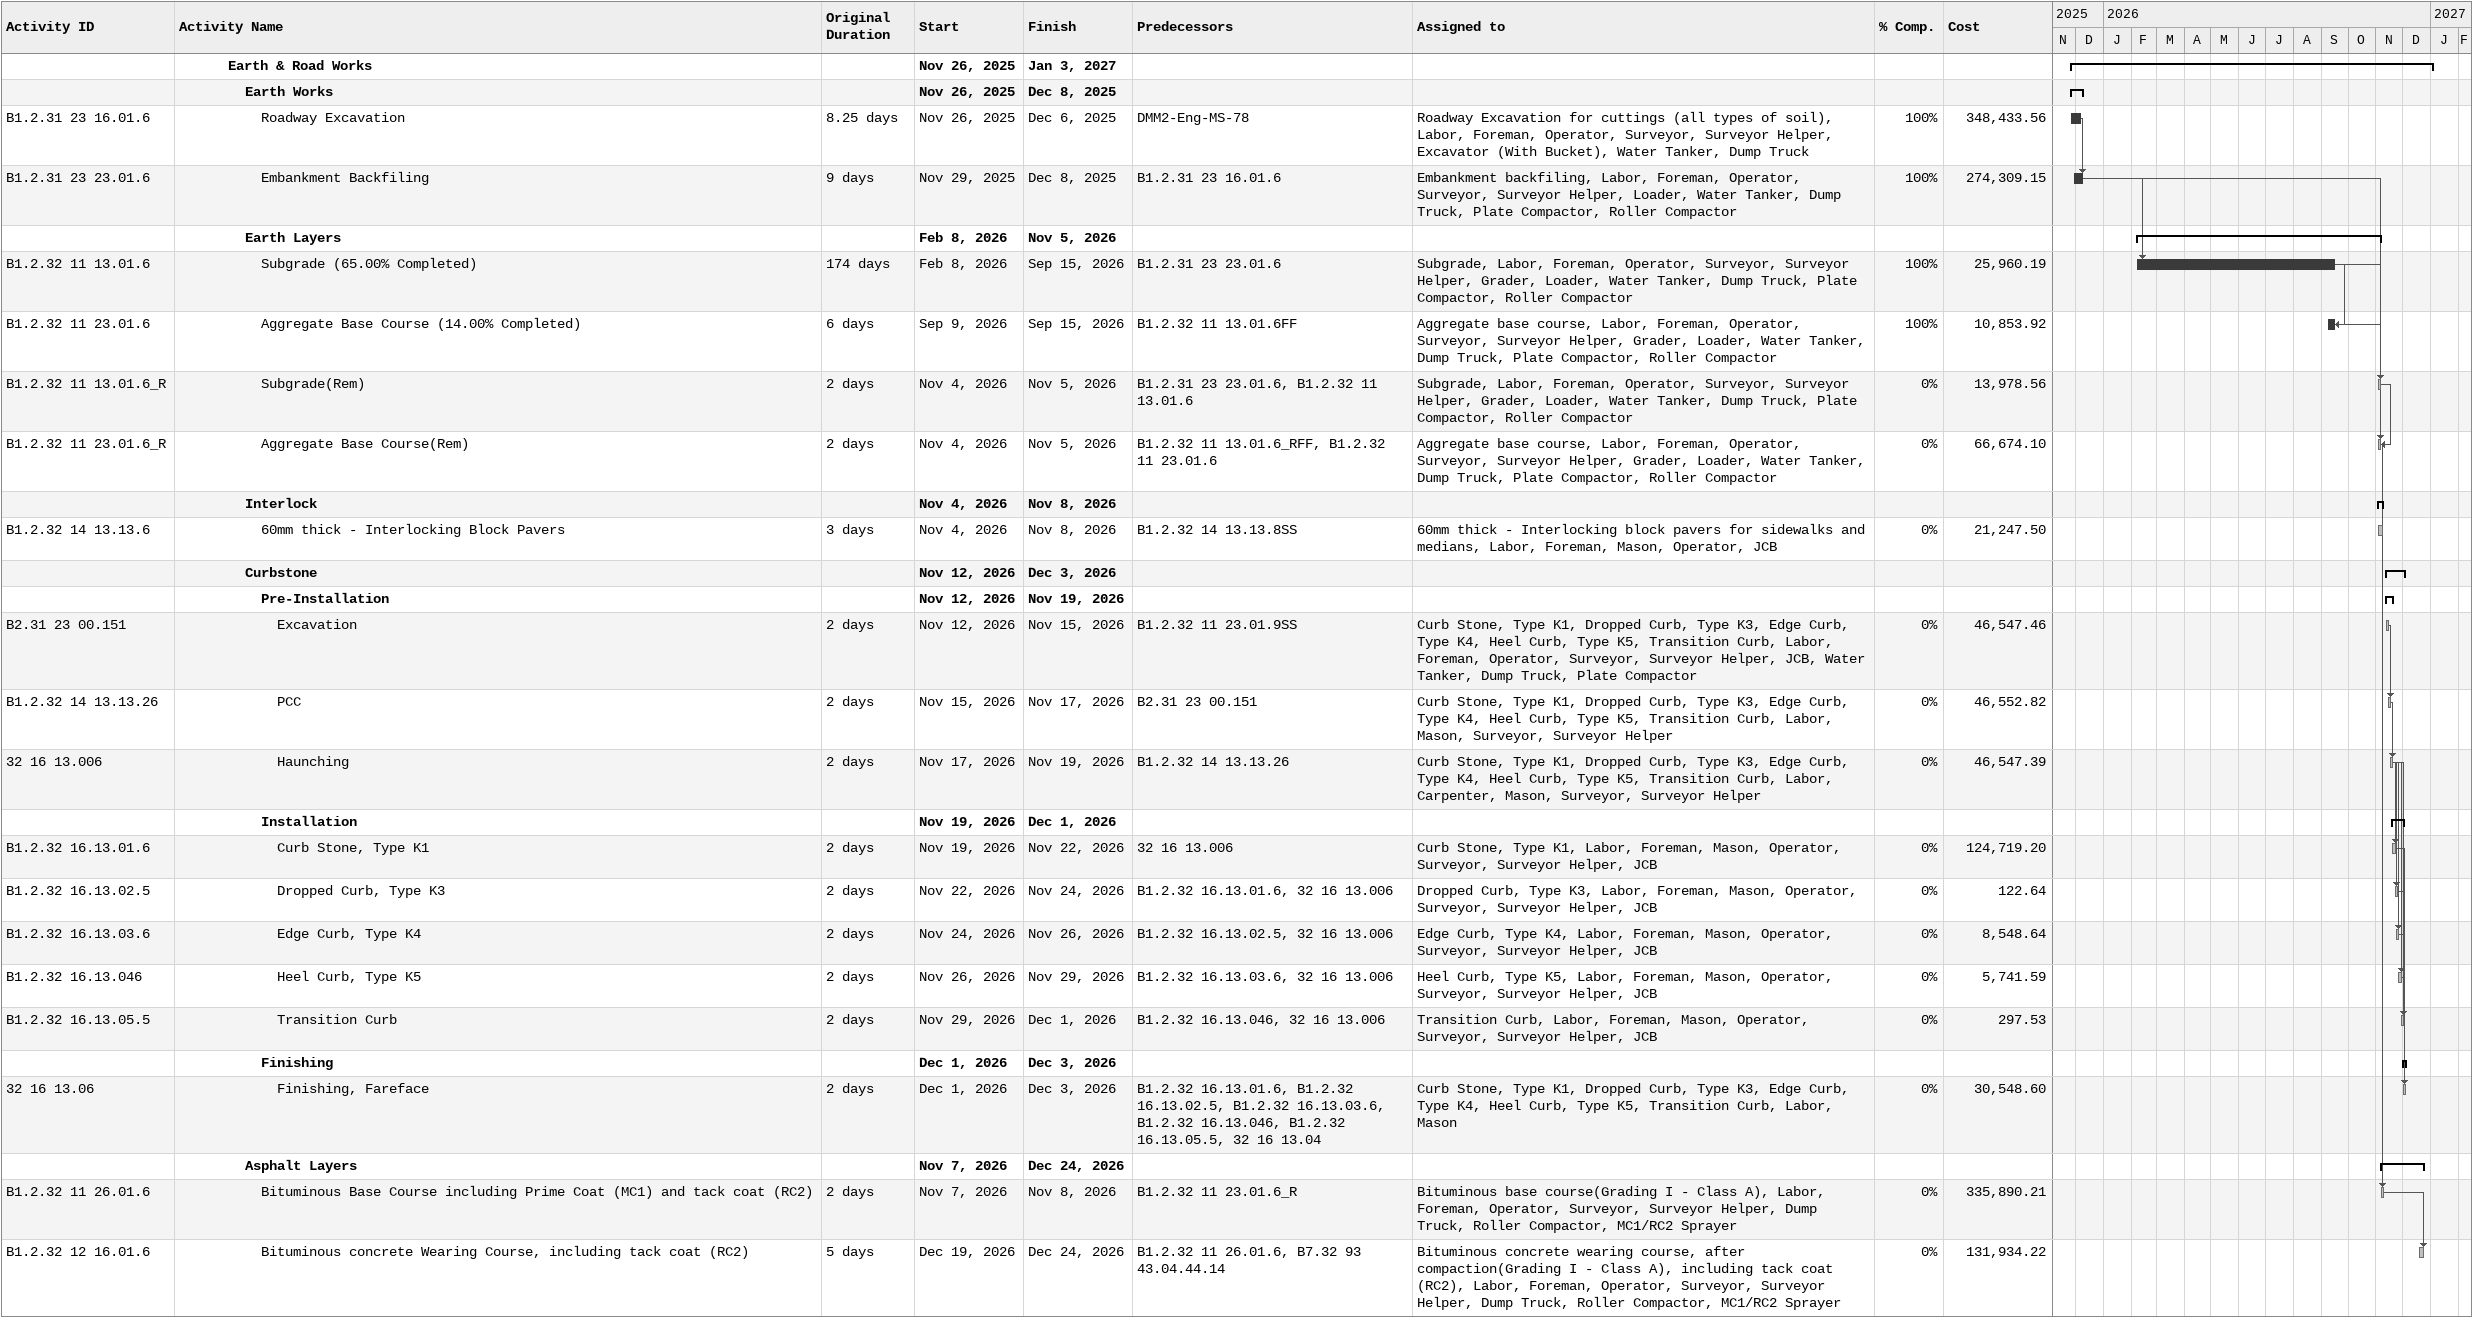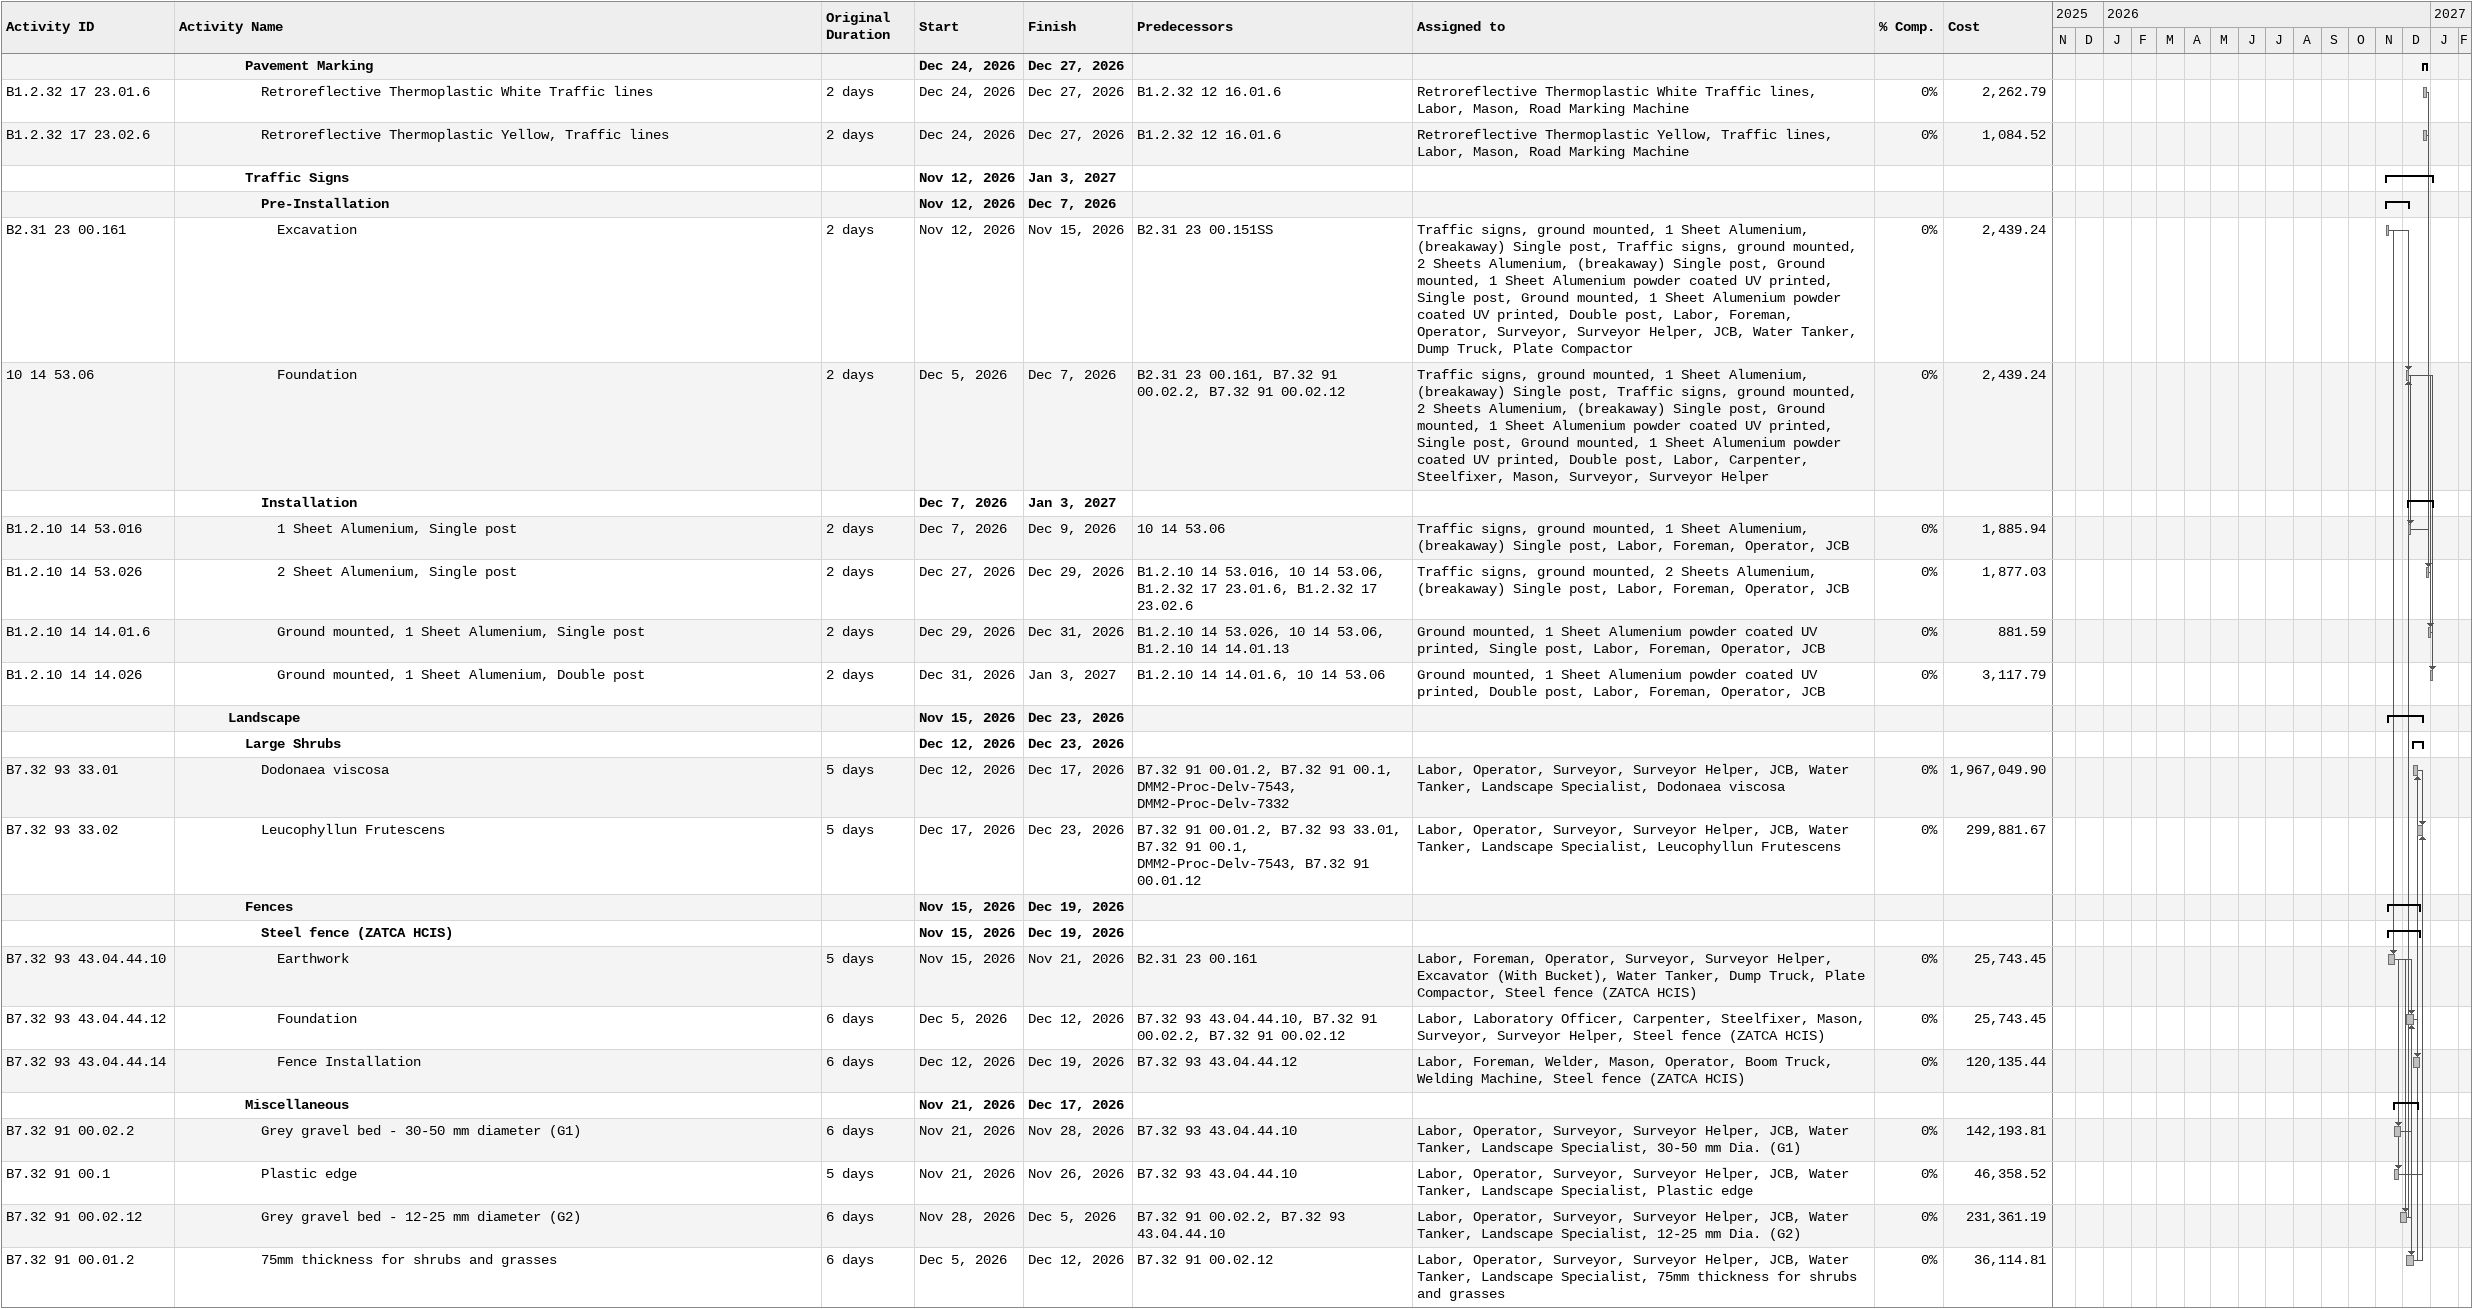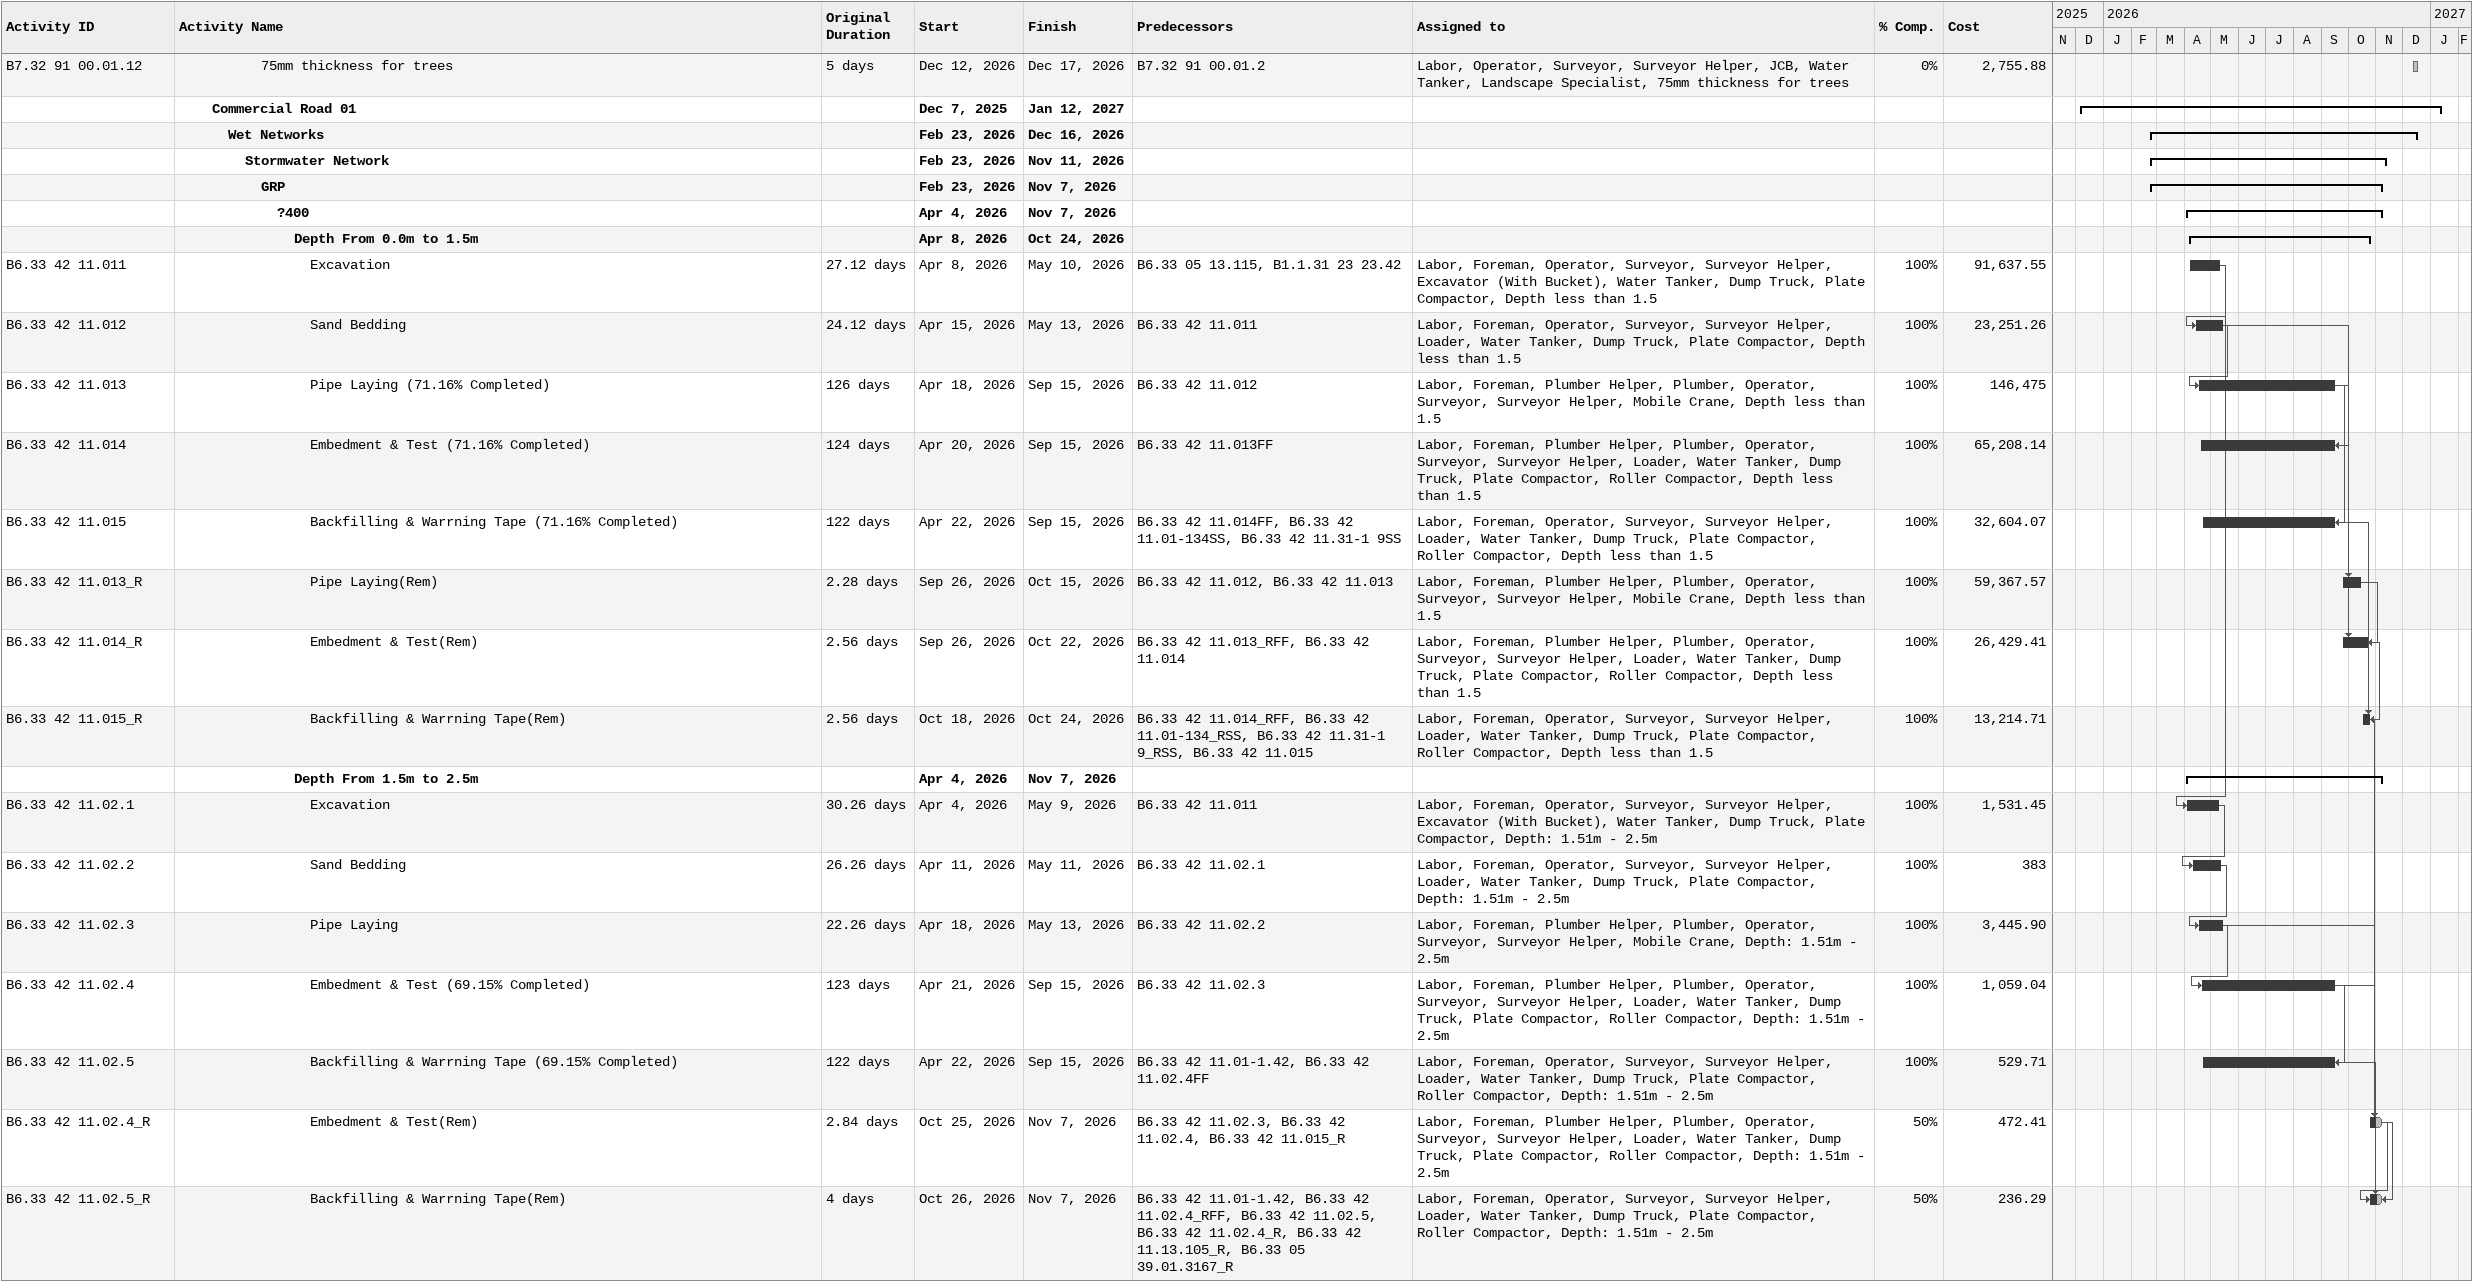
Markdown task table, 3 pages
| ID | Level | Task | Original duration | Start | Finish | Predecessors | Resources | % complete | Cost |
|---|---|---|---|---|---|---|---|---|---|
|  | 4 | **Earth & Road Works** |  | 2025-11-26 | 2027-01-03 |  |  |  |  |
|  | 5 | **Earth Works** |  | 2025-11-26 | 2025-12-08 |  |  |  |  |
| B1.2.31 23 16.01.6 | 6 | Roadway Excavation | 8.25d | 2025-11-26 | 2025-12-06 | DMM2-Eng-MS-78 | Roadway Excavation for cuttings (all types of soil), Labor, Foreman, Operator, Surveyor, Surveyor Helper, Excavator (With Bucket), Water Tanker, Dump Truck | 100 | 348433.56 |
| B1.2.31 23 23.01.6 | 6 | Embankment Backfiling | 9d | 2025-11-29 | 2025-12-08 | B1.2.31 23 16.01.6 | Embankment backfiling, Labor, Foreman, Operator, Surveyor, Surveyor Helper, Loader, Water Tanker, Dump Truck, Plate Compactor, Roller Compactor | 100 | 274309.15 |
|  | 5 | **Earth Layers** |  | 2026-02-08 | 2026-11-05 |  |  |  |  |
| B1.2.32 11 13.01.6 | 6 | Subgrade (65.00% Completed) | 174d | 2026-02-08 | 2026-09-15 | B1.2.31 23 23.01.6 | Subgrade, Labor, Foreman, Operator, Surveyor, Surveyor Helper, Grader, Loader, Water Tanker, Dump Truck, Plate Compactor, Roller Compactor | 100 | 25960.19 |
| B1.2.32 11 23.01.6 | 6 | Aggregate Base Course (14.00% Completed) | 6d | 2026-09-09 | 2026-09-15 | B1.2.32 11 13.01.6FF | Aggregate base course, Labor, Foreman, Operator, Surveyor, Surveyor Helper, Grader, Loader, Water Tanker, Dump Truck, Plate Compactor, Roller Compactor | 100 | 10853.92 |
| B1.2.32 11 13.01.6_R | 6 | Subgrade(Rem) | 2d | 2026-11-04 | 2026-11-05 | B1.2.31 23 23.01.6, B1.2.32 11 13.01.6 | Subgrade, Labor, Foreman, Operator, Surveyor, Surveyor Helper, Grader, Loader, Water Tanker, Dump Truck, Plate Compactor, Roller Compactor | 0 | 13978.56 |
| B1.2.32 11 23.01.6_R | 6 | Aggregate Base Course(Rem) | 2d | 2026-11-04 | 2026-11-05 | B1.2.32 11 13.01.6_RFF, B1.2.32 11 23.01.6 | Aggregate base course, Labor, Foreman, Operator, Surveyor, Surveyor Helper, Grader, Loader, Water Tanker, Dump Truck, Plate Compactor, Roller Compactor | 0 | 66674.10 |
|  | 5 | **Interlock** |  | 2026-11-04 | 2026-11-08 |  |  |  |  |
| B1.2.32 14 13.13.6 | 6 | 60mm thick - Interlocking Block Pavers | 3d | 2026-11-04 | 2026-11-08 | B1.2.32 14 13.13.8SS | 60mm thick - Interlocking block pavers for sidewalks and medians, Labor, Foreman, Mason, Operator, JCB | 0 | 21247.50 |
|  | 5 | **Curbstone** |  | 2026-11-12 | 2026-12-03 |  |  |  |  |
|  | 6 | **Pre-Installation** |  | 2026-11-12 | 2026-11-19 |  |  |  |  |
| B2.31 23 00.151 | 7 | Excavation | 2d | 2026-11-12 | 2026-11-15 | B1.2.32 11 23.01.9SS | Curb Stone, Type K1, Dropped Curb, Type K3, Edge Curb, Type K4, Heel Curb, Type K5, Transition Curb, Labor, Foreman, Operator, Surveyor, Surveyor Helper, JCB, Water Tanker, Dump Truck, Plate Compactor | 0 | 46547.46 |
| B1.2.32 14 13.13.26 | 7 | PCC | 2d | 2026-11-15 | 2026-11-17 | B2.31 23 00.151 | Curb Stone, Type K1, Dropped Curb, Type K3, Edge Curb, Type K4, Heel Curb, Type K5, Transition Curb, Labor, Mason, Surveyor, Surveyor Helper | 0 | 46552.82 |
| 32 16 13.006 | 7 | Haunching | 2d | 2026-11-17 | 2026-11-19 | B1.2.32 14 13.13.26 | Curb Stone, Type K1, Dropped Curb, Type K3, Edge Curb, Type K4, Heel Curb, Type K5, Transition Curb, Labor, Carpenter, Mason, Surveyor, Surveyor Helper | 0 | 46547.39 |
|  | 6 | **Installation** |  | 2026-11-19 | 2026-12-01 |  |  |  |  |
| B1.2.32 16.13.01.6 | 7 | Curb Stone, Type K1 | 2d | 2026-11-19 | 2026-11-22 | 32 16 13.006 | Curb Stone, Type K1, Labor, Foreman, Mason, Operator, Surveyor, Surveyor Helper, JCB | 0 | 124719.20 |
| B1.2.32 16.13.02.5 | 7 | Dropped Curb, Type K3 | 2d | 2026-11-22 | 2026-11-24 | B1.2.32 16.13.01.6, 32 16 13.006 | Dropped Curb, Type K3, Labor, Foreman, Mason, Operator, Surveyor, Surveyor Helper, JCB | 0 | 122.64 |
| B1.2.32 16.13.03.6 | 7 | Edge Curb, Type K4 | 2d | 2026-11-24 | 2026-11-26 | B1.2.32 16.13.02.5, 32 16 13.006 | Edge Curb, Type K4, Labor, Foreman, Mason, Operator, Surveyor, Surveyor Helper, JCB | 0 | 8548.64 |
| B1.2.32 16.13.046 | 7 | Heel Curb, Type K5 | 2d | 2026-11-26 | 2026-11-29 | B1.2.32 16.13.03.6, 32 16 13.006 | Heel Curb, Type K5, Labor, Foreman, Mason, Operator, Surveyor, Surveyor Helper, JCB | 0 | 5741.59 |
| B1.2.32 16.13.05.5 | 7 | Transition Curb | 2d | 2026-11-29 | 2026-12-01 | B1.2.32 16.13.046, 32 16 13.006 | Transition Curb, Labor, Foreman, Mason, Operator, Surveyor, Surveyor Helper, JCB | 0 | 297.53 |
|  | 6 | **Finishing** |  | 2026-12-01 | 2026-12-03 |  |  |  |  |
| 32 16 13.06 | 7 | Finishing, Fareface | 2d | 2026-12-01 | 2026-12-03 | B1.2.32 16.13.01.6, B1.2.32 16.13.02.5, B1.2.32 16.13.03.6, B1.2.32 16.13.046, B1.2.32 16.13.05.5, 32 16 13.04 | Curb Stone, Type K1, Dropped Curb, Type K3, Edge Curb, Type K4, Heel Curb, Type K5, Transition Curb, Labor, Mason | 0 | 30548.60 |
|  | 5 | **Asphalt Layers** |  | 2026-11-07 | 2026-12-24 |  |  |  |  |
| B1.2.32 11 26.01.6 | 6 | Bituminous Base Course including Prime Coat (MC1) and tack coat (RC2) | 2d | 2026-11-07 | 2026-11-08 | B1.2.32 11 23.01.6_R | Bituminous base course(Grading I - Class A), Labor, Foreman, Operator, Surveyor, Surveyor Helper, Dump Truck, Roller Compactor, MC1/RC2 Sprayer | 0 | 335890.21 |
| B1.2.32 12 16.01.6 | 6 | Bituminous concrete Wearing Course, including tack coat (RC2) | 5d | 2026-12-19 | 2026-12-24 | B1.2.32 11 26.01.6, B7.32 93 43.04.44.14 | Bituminous concrete wearing course, after compaction(Grading I - Class A), including tack coat (RC2), Labor, Foreman, Operator, Surveyor, Surveyor Helper, Dump Truck, Roller Compactor, MC1/RC2 Sprayer | 0 | 131934.22 |
|  | 5 | **Pavement Marking** |  | 2026-12-24 | 2026-12-27 |  |  |  |  |
| B1.2.32 17 23.01.6 | 6 | Retroreflective Thermoplastic White Traffic lines | 2d | 2026-12-24 | 2026-12-27 | B1.2.32 12 16.01.6 | Retroreflective Thermoplastic White Traffic lines, Labor, Mason, Road Marking Machine | 0 | 2262.79 |
| B1.2.32 17 23.02.6 | 6 | Retroreflective Thermoplastic Yellow, Traffic lines | 2d | 2026-12-24 | 2026-12-27 | B1.2.32 12 16.01.6 | Retroreflective Thermoplastic Yellow, Traffic lines, Labor, Mason, Road Marking Machine | 0 | 1084.52 |
|  | 5 | **Traffic Signs** |  | 2026-11-12 | 2027-01-03 |  |  |  |  |
|  | 6 | **Pre-Installation** |  | 2026-11-12 | 2026-12-07 |  |  |  |  |
| B2.31 23 00.161 | 7 | Excavation | 2d | 2026-11-12 | 2026-11-15 | B2.31 23 00.151SS | Traffic signs, ground mounted, 1 Sheet Alumenium, (breakaway) Single post, Traffic signs, ground mounted, 2 Sheets Alumenium, (breakaway) Single post, Ground mounted, 1 Sheet Alumenium powder coated UV printed, Single post, Ground mounted, 1 Sheet Alumenium powder coated UV printed, Double post, Labor, Foreman, Operator, Surveyor, Surveyor Helper, JCB, Water Tanker, Dump Truck, Plate Compactor | 0 | 2439.24 |
| 10 14 53.06 | 7 | Foundation | 2d | 2026-12-05 | 2026-12-07 | B2.31 23 00.161, B7.32 91 00.02.2, B7.32 91 00.02.12 | Traffic signs, ground mounted, 1 Sheet Alumenium, (breakaway) Single post, Traffic signs, ground mounted, 2 Sheets Alumenium, (breakaway) Single post, Ground mounted, 1 Sheet Alumenium powder coated UV printed, Single post, Ground mounted, 1 Sheet Alumenium powder coated UV printed, Double post, Labor, Carpenter, Steelfixer, Mason, Surveyor, Surveyor Helper | 0 | 2439.24 |
|  | 6 | **Installation** |  | 2026-12-07 | 2027-01-03 |  |  |  |  |
| B1.2.10 14 53.016 | 7 | 1 Sheet Alumenium, Single post | 2d | 2026-12-07 | 2026-12-09 | 10 14 53.06 | Traffic signs, ground mounted, 1 Sheet Alumenium, (breakaway) Single post, Labor, Foreman, Operator, JCB | 0 | 1885.94 |
| B1.2.10 14 53.026 | 7 | 2 Sheet Alumenium, Single post | 2d | 2026-12-27 | 2026-12-29 | B1.2.10 14 53.016, 10 14 53.06, B1.2.32 17 23.01.6, B1.2.32 17 23.02.6 | Traffic signs, ground mounted, 2 Sheets Alumenium, (breakaway) Single post, Labor, Foreman, Operator, JCB | 0 | 1877.03 |
| B1.2.10 14 14.01.6 | 7 | Ground mounted, 1 Sheet Alumenium, Single post | 2d | 2026-12-29 | 2026-12-31 | B1.2.10 14 53.026, 10 14 53.06, B1.2.10 14 14.01.13 | Ground mounted, 1 Sheet Alumenium powder coated UV printed, Single post, Labor, Foreman, Operator, JCB | 0 | 881.59 |
| B1.2.10 14 14.026 | 7 | Ground mounted, 1 Sheet Alumenium, Double post | 2d | 2026-12-31 | 2027-01-03 | B1.2.10 14 14.01.6, 10 14 53.06 | Ground mounted, 1 Sheet Alumenium powder coated UV printed, Double post, Labor, Foreman, Operator, JCB | 0 | 3117.79 |
|  | 4 | **Landscape** |  | 2026-11-15 | 2026-12-23 |  |  |  |  |
|  | 5 | **Large Shrubs** |  | 2026-12-12 | 2026-12-23 |  |  |  |  |
| B7.32 93 33.01 | 6 | Dodonaea viscosa | 5d | 2026-12-12 | 2026-12-17 | B7.32 91 00.01.2, B7.32 91 00.1, DMM2-Proc-Delv-7543, DMM2-Proc-Delv-7332 | Labor, Operator, Surveyor, Surveyor Helper, JCB, Water Tanker, Landscape Specialist, Dodonaea viscosa | 0 | 1967049.90 |
| B7.32 93 33.02 | 6 | Leucophyllun Frutescens | 5d | 2026-12-17 | 2026-12-23 | B7.32 91 00.01.2, B7.32 93 33.01, B7.32 91 00.1, DMM2-Proc-Delv-7543, B7.32 91 00.01.12 | Labor, Operator, Surveyor, Surveyor Helper, JCB, Water Tanker, Landscape Specialist, Leucophyllun Frutescens | 0 | 299881.67 |
|  | 5 | **Fences** |  | 2026-11-15 | 2026-12-19 |  |  |  |  |
|  | 6 | **Steel fence (ZATCA HCIS)** |  | 2026-11-15 | 2026-12-19 |  |  |  |  |
| B7.32 93 43.04.44.10 | 7 | Earthwork | 5d | 2026-11-15 | 2026-11-21 | B2.31 23 00.161 | Labor, Foreman, Operator, Surveyor, Surveyor Helper, Excavator (With Bucket), Water Tanker, Dump Truck, Plate Compactor, Steel fence (ZATCA HCIS) | 0 | 25743.45 |
| B7.32 93 43.04.44.12 | 7 | Foundation | 6d | 2026-12-05 | 2026-12-12 | B7.32 93 43.04.44.10, B7.32 91 00.02.2, B7.32 91 00.02.12 | Labor, Laboratory Officer, Carpenter, Steelfixer, Mason, Surveyor, Surveyor Helper, Steel fence (ZATCA HCIS) | 0 | 25743.45 |
| B7.32 93 43.04.44.14 | 7 | Fence Installation | 6d | 2026-12-12 | 2026-12-19 | B7.32 93 43.04.44.12 | Labor, Foreman, Welder, Mason, Operator, Boom Truck, Welding Machine, Steel fence (ZATCA HCIS) | 0 | 120135.44 |
|  | 5 | **Miscellaneous** |  | 2026-11-21 | 2026-12-17 |  |  |  |  |
| B7.32 91 00.02.2 | 6 | Grey gravel bed - 30-50 mm diameter (G1) | 6d | 2026-11-21 | 2026-11-28 | B7.32 93 43.04.44.10 | Labor, Operator, Surveyor, Surveyor Helper, JCB, Water Tanker, Landscape Specialist, 30-50 mm Dia. (G1) | 0 | 142193.81 |
| B7.32 91 00.1 | 6 | Plastic edge | 5d | 2026-11-21 | 2026-11-26 | B7.32 93 43.04.44.10 | Labor, Operator, Surveyor, Surveyor Helper, JCB, Water Tanker, Landscape Specialist, Plastic edge | 0 | 46358.52 |
| B7.32 91 00.02.12 | 6 | Grey gravel bed - 12-25 mm diameter (G2) | 6d | 2026-11-28 | 2026-12-05 | B7.32 91 00.02.2, B7.32 93 43.04.44.10 | Labor, Operator, Surveyor, Surveyor Helper, JCB, Water Tanker, Landscape Specialist, 12-25 mm Dia. (G2) | 0 | 231361.19 |
| B7.32 91 00.01.2 | 6 | 75mm thickness for shrubs and grasses | 6d | 2026-12-05 | 2026-12-12 | B7.32 91 00.02.12 | Labor, Operator, Surveyor, Surveyor Helper, JCB, Water Tanker, Landscape Specialist, 75mm thickness for shrubs and grasses | 0 | 36114.81 |
| B7.32 91 00.01.12 | 6 | 75mm thickness for trees | 5d | 2026-12-12 | 2026-12-17 | B7.32 91 00.01.2 | Labor, Operator, Surveyor, Surveyor Helper, JCB, Water Tanker, Landscape Specialist, 75mm thickness for trees | 0 | 2755.88 |
|  | 3 | **Commercial Road 01** |  | 2025-12-07 | 2027-01-12 |  |  |  |  |
|  | 4 | **Wet Networks** |  | 2026-02-23 | 2026-12-16 |  |  |  |  |
|  | 5 | **Stormwater Network** |  | 2026-02-23 | 2026-11-11 |  |  |  |  |
|  | 6 | **GRP** |  | 2026-02-23 | 2026-11-07 |  |  |  |  |
|  | 7 | **?400** |  | 2026-04-04 | 2026-11-07 |  |  |  |  |
|  | 8 | **Depth From 0.0m to 1.5m** |  | 2026-04-08 | 2026-10-24 |  |  |  |  |
| B6.33 42 11.011 | 9 | Excavation | 27.12d | 2026-04-08 | 2026-05-10 | B6.33 05 13.115, B1.1.31 23 23.42 | Labor, Foreman, Operator, Surveyor, Surveyor Helper, Excavator (With Bucket), Water Tanker, Dump Truck, Plate Compactor, Depth less than 1.5 | 100 | 91637.55 |
| B6.33 42 11.012 | 9 | Sand Bedding | 24.12d | 2026-04-15 | 2026-05-13 | B6.33 42 11.011 | Labor, Foreman, Operator, Surveyor, Surveyor Helper, Loader, Water Tanker, Dump Truck, Plate Compactor, Depth less than 1.5 | 100 | 23251.26 |
| B6.33 42 11.013 | 9 | Pipe Laying (71.16% Completed) | 126d | 2026-04-18 | 2026-09-15 | B6.33 42 11.012 | Labor, Foreman, Plumber Helper, Plumber, Operator, Surveyor, Surveyor Helper, Mobile Crane, Depth less than 1.5 | 100 | 146475 |
| B6.33 42 11.014 | 9 | Embedment & Test (71.16% Completed) | 124d | 2026-04-20 | 2026-09-15 | B6.33 42 11.013FF | Labor, Foreman, Plumber Helper, Plumber, Operator, Surveyor, Surveyor Helper, Loader, Water Tanker, Dump Truck, Plate Compactor, Roller Compactor, Depth less than 1.5 | 100 | 65208.14 |
| B6.33 42 11.015 | 9 | Backfilling & Warrning Tape (71.16% Completed) | 122d | 2026-04-22 | 2026-09-15 | B6.33 42 11.014FF, B6.33 42 11.01-134SS, B6.33 42 11.31-1 9SS | Labor, Foreman, Operator, Surveyor, Surveyor Helper, Loader, Water Tanker, Dump Truck, Plate Compactor, Roller Compactor, Depth less than 1.5 | 100 | 32604.07 |
| B6.33 42 11.013_R | 9 | Pipe Laying(Rem) | 2.28d | 2026-09-26 | 2026-10-15 | B6.33 42 11.012, B6.33 42 11.013 | Labor, Foreman, Plumber Helper, Plumber, Operator, Surveyor, Surveyor Helper, Mobile Crane, Depth less than 1.5 | 100 | 59367.57 |
| B6.33 42 11.014_R | 9 | Embedment & Test(Rem) | 2.56d | 2026-09-26 | 2026-10-22 | B6.33 42 11.013_RFF, B6.33 42 11.014 | Labor, Foreman, Plumber Helper, Plumber, Operator, Surveyor, Surveyor Helper, Loader, Water Tanker, Dump Truck, Plate Compactor, Roller Compactor, Depth less than 1.5 | 100 | 26429.41 |
| B6.33 42 11.015_R | 9 | Backfilling & Warrning Tape(Rem) | 2.56d | 2026-10-18 | 2026-10-24 | B6.33 42 11.014_RFF, B6.33 42 11.01-134_RSS, B6.33 42 11.31-1 9_RSS, B6.33 42 11.015 | Labor, Foreman, Operator, Surveyor, Surveyor Helper, Loader, Water Tanker, Dump Truck, Plate Compactor, Roller Compactor, Depth less than 1.5 | 100 | 13214.71 |
|  | 8 | **Depth From 1.5m to 2.5m** |  | 2026-04-04 | 2026-11-07 |  |  |  |  |
| B6.33 42 11.02.1 | 9 | Excavation | 30.26d | 2026-04-04 | 2026-05-09 | B6.33 42 11.011 | Labor, Foreman, Operator, Surveyor, Surveyor Helper, Excavator (With Bucket), Water Tanker, Dump Truck, Plate Compactor, Depth: 1.51m - 2.5m | 100 | 1531.45 |
| B6.33 42 11.02.2 | 9 | Sand Bedding | 26.26d | 2026-04-11 | 2026-05-11 | B6.33 42 11.02.1 | Labor, Foreman, Operator, Surveyor, Surveyor Helper, Loader, Water Tanker, Dump Truck, Plate Compactor, Depth: 1.51m - 2.5m | 100 | 383 |
| B6.33 42 11.02.3 | 9 | Pipe Laying | 22.26d | 2026-04-18 | 2026-05-13 | B6.33 42 11.02.2 | Labor, Foreman, Plumber Helper, Plumber, Operator, Surveyor, Surveyor Helper, Mobile Crane, Depth: 1.51m - 2.5m | 100 | 3445.90 |
| B6.33 42 11.02.4 | 9 | Embedment & Test (69.15% Completed) | 123d | 2026-04-21 | 2026-09-15 | B6.33 42 11.02.3 | Labor, Foreman, Plumber Helper, Plumber, Operator, Surveyor, Surveyor Helper, Loader, Water Tanker, Dump Truck, Plate Compactor, Roller Compactor, Depth: 1.51m - 2.5m | 100 | 1059.04 |
| B6.33 42 11.02.5 | 9 | Backfilling & Warrning Tape (69.15% Completed) | 122d | 2026-04-22 | 2026-09-15 | B6.33 42 11.01-1.42, B6.33 42 11.02.4FF | Labor, Foreman, Operator, Surveyor, Surveyor Helper, Loader, Water Tanker, Dump Truck, Plate Compactor, Roller Compactor, Depth: 1.51m - 2.5m | 100 | 529.71 |
| B6.33 42 11.02.4_R | 9 | Embedment & Test(Rem) | 2.84d | 2026-10-25 | 2026-11-07 | B6.33 42 11.02.3, B6.33 42 11.02.4, B6.33 42 11.015_R | Labor, Foreman, Plumber Helper, Plumber, Operator, Surveyor, Surveyor Helper, Loader, Water Tanker, Dump Truck, Plate Compactor, Roller Compactor, Depth: 1.51m - 2.5m | 50 | 472.41 |
| B6.33 42 11.02.5_R | 9 | Backfilling & Warrning Tape(Rem) | 4d | 2026-10-26 | 2026-11-07 | B6.33 42 11.01-1.42, B6.33 42 11.02.4_RFF, B6.33 42 11.02.5, B6.33 42 11.02.4_R, B6.33 42 11.13.105_R, B6.33 05 39.01.3167_R | Labor, Foreman, Operator, Surveyor, Surveyor Helper, Loader, Water Tanker, Dump Truck, Plate Compactor, Roller Compactor, Depth: 1.51m - 2.5m | 50 | 236.29 |
